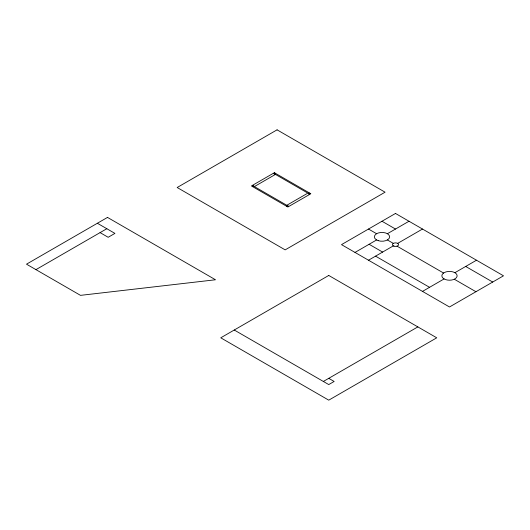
<?xml version="1.0" encoding="UTF-8"?>
<svg xmlns="http://www.w3.org/2000/svg" width="530" height="530" viewBox="0 0 530 530"><rect width="100%" height="100%" fill="white"/><g stroke="black" fill="none" stroke-linecap="round" stroke-linejoin="round"><path stroke-width="0.79" d="M35.947 269.637L106.828 228.715M355.001 252.426L376.598 239.951M387.397 233.717L409.001 221.248M368.502 260.217L393.339 245.874M397.659 243.383L422.503 229.04M422.503 291.394L444.1 278.926A7.639 4.412 0 0 0 453.316 279.621L454.899 278.926A7.639 4.412 0 0 0 454.899 272.692L476.503 260.217M323.346 381.454L417.852 326.897M465.698 266.451L492.701 282.04M381.998 221.248L395.499 229.04M368.502 229.04L376.598 233.717M387.397 239.951L393.339 243.383M397.03 246.159L443.617 273.056M454.27 279.204L475.94 291.719M369.105 244.277L382.607 252.075M375.551 256.149L429.552 287.32M97.374 223.262L114.924 233.392L108.173 237.288L100.077 232.61M328.752 378.341L334.152 381.454L328.752 384.575L234.247 330.018M454.899 272.692A7.639 4.412 0 0 0 444.1 272.692L442.888 273.599A7.639 4.412 0 0 0 444.1 278.926M107.497 217.413L26.5 264.178L80.5 295.356L215.498 279.767L107.497 217.413M277.071 129.837L177.166 187.514L285.166 249.869L385.072 192.191L277.071 129.837M274.368 172.707L251.419 185.957L287.869 206.998L310.819 193.748L274.368 172.707M275.448 174.416L254.387 186.58L286.79 205.282L307.851 193.125L275.448 174.416M395.499 213.451L341.499 244.628L449.5 306.983L503.5 275.805L395.499 213.451M328.752 275.454L220.752 337.809L328.752 400.163L436.746 337.809L328.752 275.454M253.744 185.904L253.612 185.818A0.762 0.444 0 0 0 252.472 186.394L252.605 186.481A0.762 0.444 0 0 0 253.744 185.904M308.592 193.867A0.762 0.444 0 0 0 309.871 193.669A0.762 0.444 0 0 0 308.93 193.125A0.762 0.444 0 0 0 308.592 193.867M274.321 174.059A0.762 0.444 0 0 0 275.467 173.681A0.762 0.444 0 0 0 274.321 173.297A0.762 0.444 0 0 0 274.321 174.059M286.988 206.336A0.762 0.444 0 0 0 288.267 206.137A0.762 0.444 0 0 0 287.333 205.6A0.762 0.444 0 0 0 286.988 206.336M378.182 240.653A7.639 4.412 0 0 0 389.636 236.837A7.639 4.412 0 0 0 378.182 233.014A7.639 4.412 0 0 0 378.182 240.653M393.975 246.159A3.054 1.762 0 0 0 398.553 244.628A3.054 1.762 0 0 0 393.975 243.104A3.054 1.762 0 0 0 393.975 246.159"/></g></svg>
